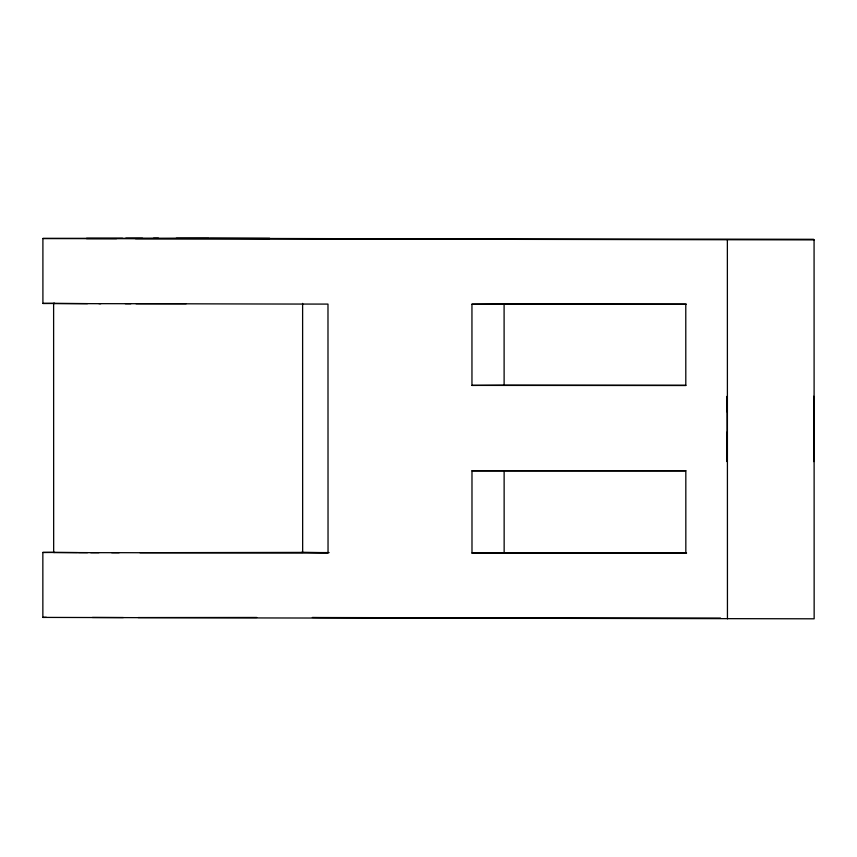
<?xml version="1.0" encoding="UTF-8"?>
<svg xmlns="http://www.w3.org/2000/svg" width="857" height="857" viewBox="0 0 857 857"><rect width="100%" height="100%" fill="white"/><g stroke="black" fill="none" stroke-linecap="round" stroke-linejoin="round"><path stroke-width="1.29" d="M727.336 431.714L727.218 461.612L727.132 396.266L727.325 412.206M813.722 399.287L813.732 396.245L813.818 461.602L813.722 454.746M77.591 552.604L53.67 552.454L53.616 303.453L87.521 303.635M53.67 552.454L54.623 552.411M302.617 303.399L302.66 552.401L139.927 552.69M176.263 238.267L316.994 238.61A1006.707 2.207 0 0 0 717.973 239.146L813.561 239.296L814.075 239.896L814.15 618.808L449.571 618.154A498.624 1.093 0 0 1 328.97 618.047L313.191 618.026A498.624 1.093 0 0 1 254.679 617.929L42.861 617.404L42.85 552.444L52.92 552.337M42.861 617.404L46.374 617.34M100.783 303.689L42.914 303.442L42.904 238.482L142.573 238.289M42.914 303.442L54.537 303.335M471.95 304.214L504.098 303.989L504.12 385.189L471.961 385.404L471.95 304.214L685.782 304.321L685.804 385.521L471.961 385.404M471.982 470.804L685.825 470.922L685.836 553.193L471.993 553.086L471.982 470.804L685.9 470.686M471.993 553.086L504.152 552.861L504.13 470.589M256.725 617.468L138.116 617.565M122.615 238.321L86.311 238.482L116.563 238.632M125.775 238.203L158.459 238.182M153.478 238.278L209.129 238.171M42.904 238.482L182.873 238.835A498.624 1.093 0 0 0 241.224 238.996L254.593 239.017A498.624 1.093 0 0 0 449.486 239.242L814.075 239.896M186.173 303.699L125.326 303.689M504.12 385.189L685.879 385.286M686.586 553.065L680.104 553.076A998.983 2.185 0 0 1 503.241 552.894M720.523 618.058L717.962 618.058A998.983 2.185 0 0 1 320.143 617.533L312.355 617.458M210.211 238.278L269.901 238.46L135.46 238.653M686.35 304.085L679.783 304.074A1006.707 2.207 0 0 1 503.991 303.903M98.941 303.657L130.832 303.71M136.049 303.721L182.895 303.796A498.624 1.093 0 0 0 241.235 303.946L254.615 303.978A498.624 1.093 0 0 0 313.126 304.074L327.985 304.096L328.038 553.086L313.18 553.076A498.624 1.093 0 0 1 254.658 552.969L111.656 552.669M90.724 552.669L119.155 552.701M78.469 552.647L98.994 552.647M123.333 617.554L92.374 617.468M87.575 552.626L42.85 552.444M302.189 552.283L320.122 552.572A998.983 2.185 0 0 0 329.131 552.594M53.616 303.453L54.634 303.485M301.653 552.369L302.66 552.401M727.368 239.917L727.443 618.829M813.882 396.823L813.829 397.605L813.818 396.77M727.272 461.602L727.229 461.002L727.207 461.58"/></g></svg>
